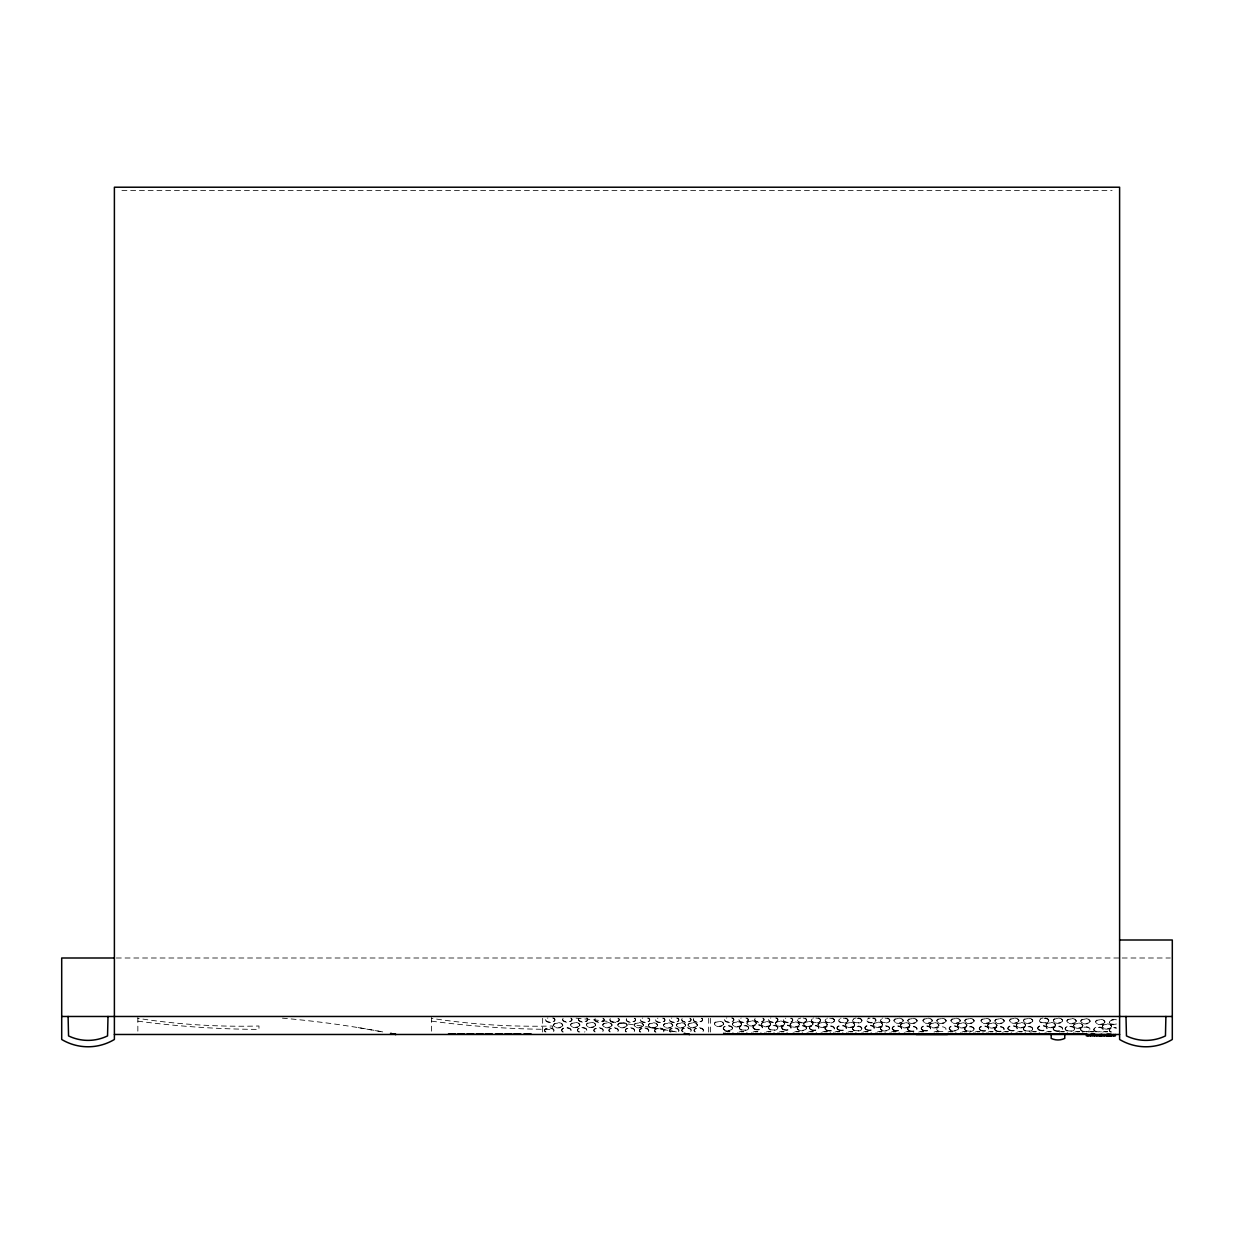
<?xml version="1.0" encoding="UTF-8"?>
<svg xmlns="http://www.w3.org/2000/svg" width="1234" height="1234" viewBox="0 0 1234 1234"><rect width="100%" height="100%" fill="white"/><g stroke="black" fill="none" stroke-linecap="round" stroke-linejoin="round"><path stroke-width="0.75" stroke-dasharray="5 3.75" d="M121.919 190.53L1112.081 190.53M116.32 958L1120.271 958M1122.2 958L1170.372 958M651.83 1027.598L677.034 1032.025A1020.503 1020.503 0 0 0 575.661 1018.112M358.138 1027.598L383.342 1032.025A1020.503 1020.503 0 0 0 281.984 1018.112M1111.572 1026.302A4.689 2.437 0 0 1 1104.538 1028.416A4.689 2.437 0 0 1 1104.538 1024.205A4.689 2.437 0 0 1 1111.572 1026.302L1111.572 1026.75A4.689 2.437 0 0 1 1104.538 1028.863A4.689 2.437 0 0 1 1104.538 1024.652A4.689 2.437 0 0 1 1111.572 1026.75M1116.431 1019.808A4.689 2.437 0 0 0 1109.381 1021.922L1109.381 1022.369A4.689 2.437 0 0 0 1116.431 1024.467M1104.908 1021.767A4.689 2.437 0 0 1 1097.874 1023.881A4.689 2.437 0 0 1 1097.874 1019.67A4.689 2.437 0 0 1 1104.908 1021.767L1104.908 1022.215A4.689 2.437 0 0 1 1097.874 1024.328A4.689 2.437 0 0 1 1097.874 1020.117A4.689 2.437 0 0 1 1104.908 1022.215M1090.085 1021.089A4.689 2.437 0 0 1 1083.051 1023.202A4.689 2.437 0 0 1 1083.051 1018.991A4.689 2.437 0 0 1 1090.085 1021.089L1090.085 1021.536A4.689 2.437 0 0 1 1083.051 1023.634A4.689 2.437 0 0 1 1083.051 1019.438A4.689 2.437 0 0 1 1090.085 1021.536M1082.881 1025.485A4.689 2.437 0 0 1 1075.847 1027.583A4.689 2.437 0 0 1 1075.847 1023.372A4.689 2.437 0 0 1 1082.881 1025.485L1082.881 1025.932A4.689 2.437 0 0 1 1075.847 1028.03A4.689 2.437 0 0 1 1075.847 1023.819A4.689 2.437 0 0 1 1082.881 1025.932M1076.218 1020.95A4.689 2.437 0 0 1 1069.184 1023.048A4.689 2.437 0 0 1 1069.184 1018.837A4.689 2.437 0 0 1 1076.218 1020.95L1076.218 1021.397A4.689 2.437 0 0 1 1069.184 1023.495A4.689 2.437 0 0 1 1069.184 1019.284A4.689 2.437 0 0 1 1076.218 1021.397M1074.505 1028.554L1074.505 1029.002A4.689 2.437 0 0 1 1067.456 1031.115A4.689 2.437 0 0 1 1067.456 1026.904A4.689 2.437 0 0 1 1074.505 1029.002M1062.644 1020.472A4.689 2.437 0 0 1 1055.594 1022.585A4.689 2.437 0 0 1 1055.594 1018.374A4.689 2.437 0 0 1 1062.644 1020.472L1062.644 1020.919A4.689 2.437 0 0 1 1055.594 1023.032A4.689 2.437 0 0 1 1055.594 1018.821A4.689 2.437 0 0 1 1062.644 1020.919M1055.44 1024.868A4.689 2.437 0 0 1 1048.391 1026.981A4.689 2.437 0 0 1 1048.391 1022.77A4.689 2.437 0 0 1 1055.44 1024.868L1055.44 1025.315A4.689 2.437 0 0 1 1048.391 1027.428A4.689 2.437 0 0 1 1048.391 1023.217A4.689 2.437 0 0 1 1055.44 1025.315M1048.777 1020.333L1048.777 1020.78A4.689 2.437 0 0 1 1041.727 1022.878A4.689 2.437 0 0 1 1041.727 1018.682A4.689 2.437 0 0 1 1048.777 1020.78M1032.796 1020.626A4.689 2.437 0 0 1 1025.747 1022.724A4.689 2.437 0 0 1 1025.747 1018.513A4.689 2.437 0 0 1 1032.796 1020.626L1032.796 1021.073A4.689 2.437 0 0 1 1025.747 1023.171A4.689 2.437 0 0 1 1025.747 1018.96A4.689 2.437 0 0 1 1032.796 1021.073M1032.688 1028.632L1032.688 1029.079A4.689 2.437 0 0 1 1025.655 1031.177A4.689 2.437 0 0 1 1025.655 1026.981A4.689 2.437 0 0 1 1032.688 1029.079M1025.593 1025.022A4.689 2.437 0 0 1 1018.544 1027.12A4.689 2.437 0 0 1 1018.544 1022.909A4.689 2.437 0 0 1 1025.593 1025.022L1025.593 1025.469A4.689 2.437 0 0 1 1018.544 1027.567A4.689 2.437 0 0 1 1018.544 1023.356A4.689 2.437 0 0 1 1025.593 1025.469M1018.929 1020.472A4.689 2.437 0 0 1 1011.88 1022.585A4.689 2.437 0 0 1 1011.88 1018.374A4.689 2.437 0 0 1 1018.929 1020.472L1018.929 1020.919A4.689 2.437 0 0 1 1011.88 1023.032A4.689 2.437 0 0 1 1011.88 1018.821A4.689 2.437 0 0 1 1018.929 1020.919M1004.214 1020.873A4.689 2.437 0 0 1 997.165 1022.971A4.689 2.437 0 0 1 997.165 1018.775A4.689 2.437 0 0 1 1004.214 1020.873L1004.214 1021.32A4.689 2.437 0 0 1 997.165 1023.418A4.689 2.437 0 0 1 997.165 1019.207A4.689 2.437 0 0 1 1004.214 1021.32M997.01 1025.269A4.689 2.437 0 0 1 989.961 1027.367A4.689 2.437 0 0 1 989.961 1023.156A4.689 2.437 0 0 1 997.01 1025.269L997.01 1025.716A4.689 2.437 0 0 1 989.961 1027.814A4.689 2.437 0 0 1 989.961 1023.603A4.689 2.437 0 0 1 997.01 1025.716M990.347 1020.719A4.689 2.437 0 0 1 983.297 1022.832A4.689 2.437 0 0 1 983.297 1018.621A4.689 2.437 0 0 1 990.347 1020.719L990.347 1021.166A4.689 2.437 0 0 1 983.297 1023.279A4.689 2.437 0 0 1 983.297 1019.068A4.689 2.437 0 0 1 990.347 1021.166M974.135 1020.734A4.689 2.437 0 0 1 967.101 1022.847A4.689 2.437 0 0 1 967.101 1018.636A4.689 2.437 0 0 1 974.135 1020.734L974.135 1021.181A4.689 2.437 0 0 1 967.101 1023.294A4.689 2.437 0 0 1 967.101 1019.083A4.689 2.437 0 0 1 974.135 1021.181M974.027 1028.74L974.027 1029.187A4.689 2.437 0 0 1 966.993 1031.3A4.689 2.437 0 0 1 966.993 1027.089A4.689 2.437 0 0 1 974.027 1029.187M966.932 1025.13A4.689 2.437 0 0 1 959.882 1027.228A4.689 2.437 0 0 1 959.882 1023.017A4.689 2.437 0 0 1 966.932 1025.13L966.932 1025.577A4.689 2.437 0 0 1 959.882 1027.675A4.689 2.437 0 0 1 959.882 1023.464A4.689 2.437 0 0 1 966.932 1025.577M960.268 1020.595A4.689 2.437 0 0 1 953.219 1022.693A4.689 2.437 0 0 1 953.219 1018.482A4.689 2.437 0 0 1 960.268 1020.595L960.268 1021.042A4.689 2.437 0 0 1 953.219 1023.14A4.689 2.437 0 0 1 953.219 1018.929A4.689 2.437 0 0 1 960.268 1021.042M958.54 1028.215A4.689 2.437 0 0 1 951.507 1030.313A4.689 2.437 0 0 1 951.507 1026.102A4.689 2.437 0 0 1 958.54 1028.215L958.54 1028.647M946.154 1020.688A4.689 2.437 0 0 1 939.105 1022.785A4.689 2.437 0 0 1 939.105 1018.574A4.689 2.437 0 0 1 946.154 1020.688L946.154 1021.135A4.689 2.437 0 0 1 939.105 1023.233A4.689 2.437 0 0 1 939.105 1019.022A4.689 2.437 0 0 1 946.154 1021.135M938.951 1025.068A4.689 2.437 0 0 1 931.901 1027.182A4.689 2.437 0 0 1 931.901 1022.971A4.689 2.437 0 0 1 938.951 1025.068L938.951 1025.516A4.689 2.437 0 0 1 931.901 1027.629A4.689 2.437 0 0 1 931.901 1023.418A4.689 2.437 0 0 1 938.951 1025.516M932.287 1020.533A4.689 2.437 0 0 1 925.238 1022.647A4.689 2.437 0 0 1 925.238 1018.436A4.689 2.437 0 0 1 932.287 1020.533L932.287 1020.981A4.689 2.437 0 0 1 925.238 1023.094A4.689 2.437 0 0 1 925.238 1018.883A4.689 2.437 0 0 1 932.287 1020.981M917.124 1020.672A4.689 2.437 0 0 1 910.075 1022.77A4.689 2.437 0 0 1 910.075 1018.559A4.689 2.437 0 0 1 917.124 1020.672L917.124 1021.12A4.689 2.437 0 0 1 910.075 1023.217A4.689 2.437 0 0 1 910.075 1019.006A4.689 2.437 0 0 1 917.124 1021.12M909.921 1025.053A4.689 2.437 0 0 1 902.872 1027.166A4.689 2.437 0 0 1 902.872 1022.955A4.689 2.437 0 0 1 909.921 1025.053L909.921 1025.5A4.689 2.437 0 0 1 902.872 1027.614A4.689 2.437 0 0 1 902.872 1023.402A4.689 2.437 0 0 1 909.921 1025.5M903.257 1020.518A4.689 2.437 0 0 1 896.208 1022.631A4.689 2.437 0 0 1 896.208 1018.42A4.689 2.437 0 0 1 903.257 1020.518L903.257 1020.965A4.689 2.437 0 0 1 896.208 1023.063A4.689 2.437 0 0 1 896.208 1018.868A4.689 2.437 0 0 1 903.257 1020.965M889.822 1020.163L889.822 1020.611A4.689 2.437 0 0 1 882.773 1022.708A4.689 2.437 0 0 1 882.773 1018.497A4.689 2.437 0 0 1 889.822 1020.611M889.714 1028.169A4.689 2.437 0 0 1 882.68 1030.267A4.689 2.437 0 0 1 882.68 1026.056A4.689 2.437 0 0 1 889.714 1028.169L889.714 1028.616M882.619 1024.544A4.689 2.437 0 0 1 875.569 1026.657A4.689 2.437 0 0 1 875.569 1022.446A4.689 2.437 0 0 1 882.619 1024.544L882.619 1024.991A4.689 2.437 0 0 1 875.569 1027.104A4.689 2.437 0 0 1 875.569 1022.893A4.689 2.437 0 0 1 882.619 1024.991M861.934 1020.317L861.934 1020.765A4.689 2.437 0 0 1 854.884 1022.863A4.689 2.437 0 0 1 854.884 1018.652A4.689 2.437 0 0 1 861.934 1020.765M861.826 1028.323L861.826 1028.77A4.689 2.437 0 0 1 854.776 1030.868A4.689 2.437 0 0 1 854.776 1026.673A4.689 2.437 0 0 1 861.826 1028.77M854.73 1024.714A4.689 2.437 0 0 1 847.681 1026.811A4.689 2.437 0 0 1 847.681 1022.6A4.689 2.437 0 0 1 854.73 1024.714L854.73 1025.161A4.689 2.437 0 0 1 847.681 1027.259A4.689 2.437 0 0 1 847.681 1023.048A4.689 2.437 0 0 1 854.73 1025.161M848.066 1020.163L848.066 1020.611A4.689 2.437 0 0 1 841.017 1022.724A4.689 2.437 0 0 1 841.017 1018.513A4.689 2.437 0 0 1 848.066 1020.611M834.477 1020.194L834.477 1020.641A4.689 2.437 0 0 1 827.428 1022.755A4.689 2.437 0 0 1 827.428 1018.544A4.689 2.437 0 0 1 834.477 1020.641M827.274 1024.59A4.689 2.437 0 0 1 820.224 1026.688A4.689 2.437 0 0 1 820.224 1022.492A4.689 2.437 0 0 1 827.274 1024.59L827.274 1025.038A4.689 2.437 0 0 1 820.224 1027.135A4.689 2.437 0 0 1 820.224 1022.94A4.689 2.437 0 0 1 827.274 1025.038M820.61 1020.055L820.61 1020.503A4.689 2.437 0 0 1 813.561 1022.6A4.689 2.437 0 0 1 813.561 1018.389A4.689 2.437 0 0 1 820.61 1020.503M813.005 1023.804A4.689 2.437 0 0 1 805.956 1025.901A4.689 2.437 0 0 1 805.956 1021.69A4.689 2.437 0 0 1 813.005 1023.804L813.005 1024.251A4.689 2.437 0 0 1 805.956 1026.349A4.689 2.437 0 0 1 805.956 1022.138A4.689 2.437 0 0 1 813.005 1024.251M806.558 1027.968A4.689 2.437 0 0 1 799.509 1030.066A4.689 2.437 0 0 1 799.509 1025.855A4.689 2.437 0 0 1 806.558 1027.968L806.558 1028.416M799.462 1024.343A4.689 2.437 0 0 1 792.413 1026.457A4.689 2.437 0 0 1 792.413 1022.246A4.689 2.437 0 0 1 799.462 1024.343L799.462 1024.791A4.689 2.437 0 0 1 792.413 1026.904A4.689 2.437 0 0 1 792.413 1022.693A4.689 2.437 0 0 1 799.462 1024.791M784.731 1023.418A4.689 2.437 0 0 1 777.682 1025.531A4.689 2.437 0 0 1 777.682 1021.32A4.689 2.437 0 0 1 784.731 1023.418L784.731 1023.865A4.689 2.437 0 0 1 777.682 1025.978A4.689 2.437 0 0 1 777.682 1021.767A4.689 2.437 0 0 1 784.731 1023.865M777.836 1027.567L777.836 1028.015A4.689 2.437 0 0 1 770.787 1030.128A4.689 2.437 0 0 1 770.787 1025.917A4.689 2.437 0 0 1 777.836 1028.015M770.741 1023.958A4.689 2.437 0 0 1 763.692 1026.056A4.689 2.437 0 0 1 763.692 1021.86A4.689 2.437 0 0 1 770.741 1023.958L770.741 1024.405A4.689 2.437 0 0 1 763.692 1026.503A4.689 2.437 0 0 1 763.692 1022.307A4.689 2.437 0 0 1 770.741 1024.405M756.288 1023.156A4.689 2.437 0 0 1 749.239 1025.253A4.689 2.437 0 0 1 749.239 1021.042A4.689 2.437 0 0 1 756.288 1023.156L756.288 1023.603A4.689 2.437 0 0 1 749.239 1025.701A4.689 2.437 0 0 1 749.239 1021.49A4.689 2.437 0 0 1 756.288 1023.603M748.699 1027.691L748.699 1028.138A4.689 2.437 0 0 1 741.665 1030.251A4.689 2.437 0 0 1 741.665 1026.04A4.689 2.437 0 0 1 748.699 1028.138M741.603 1024.081A4.689 2.437 0 0 1 734.554 1026.179A4.689 2.437 0 0 1 734.554 1021.983A4.689 2.437 0 0 1 741.603 1024.081L741.603 1024.529A4.689 2.437 0 0 1 734.554 1026.626A4.689 2.437 0 0 1 734.554 1022.431A4.689 2.437 0 0 1 741.603 1024.529M732.58 1028.061A4.689 2.437 0 0 1 725.546 1030.159A4.689 2.437 0 0 1 725.546 1025.948A4.689 2.437 0 0 1 732.58 1028.061L732.58 1028.508M723.664 1023.711A4.689 2.437 0 0 1 716.615 1025.809A4.689 2.437 0 0 1 716.615 1021.598A4.689 2.437 0 0 1 723.664 1023.711L723.664 1024.158A4.689 2.437 0 0 1 716.615 1026.256A4.689 2.437 0 0 1 716.615 1022.045A4.689 2.437 0 0 1 723.664 1024.158M710.383 1018.281L710.383 1032.673M708.686 1018.281L708.686 1032.673M697.395 1024.945A4.689 2.437 0 0 1 690.346 1027.058A4.689 2.437 0 0 1 690.346 1022.847A4.689 2.437 0 0 1 697.395 1024.945L697.395 1025.392A4.689 2.437 0 0 1 690.346 1027.506A4.689 2.437 0 0 1 690.346 1023.294A4.689 2.437 0 0 1 697.395 1025.392M685.688 1025.146A4.689 2.437 0 0 1 678.654 1027.243A4.689 2.437 0 0 1 678.654 1023.032A4.689 2.437 0 0 1 685.688 1025.146L685.688 1025.593A4.689 2.437 0 0 1 678.654 1027.691A4.689 2.437 0 0 1 678.654 1023.48A4.689 2.437 0 0 1 685.688 1025.593M672.808 1025.269A4.689 2.437 0 0 1 665.758 1027.367A4.689 2.437 0 0 1 665.758 1023.156A4.689 2.437 0 0 1 672.808 1025.269L672.808 1025.716A4.689 2.437 0 0 1 665.758 1027.814A4.689 2.437 0 0 1 665.758 1023.603A4.689 2.437 0 0 1 672.808 1025.716M657.629 1025.176A4.689 2.437 0 0 1 650.596 1027.274A4.689 2.437 0 0 1 650.596 1023.063A4.689 2.437 0 0 1 657.629 1025.176L657.629 1025.624A4.689 2.437 0 0 1 650.596 1027.721A4.689 2.437 0 0 1 650.596 1023.51A4.689 2.437 0 0 1 657.629 1025.624M643.469 1025.007A4.689 2.437 0 0 1 636.436 1027.104A4.689 2.437 0 0 1 636.436 1022.893A4.689 2.437 0 0 1 643.469 1025.007L643.469 1025.454A4.689 2.437 0 0 1 636.436 1027.552A4.689 2.437 0 0 1 636.436 1023.341A4.689 2.437 0 0 1 643.469 1025.454M627.103 1024.976A4.689 2.437 0 0 1 620.07 1027.074A4.689 2.437 0 0 1 620.07 1022.863A4.689 2.437 0 0 1 627.103 1024.976L627.103 1025.408A4.689 2.437 0 0 1 620.07 1027.521A4.689 2.437 0 0 1 620.07 1023.31A4.689 2.437 0 0 1 627.103 1025.408M612.033 1024.976A4.689 2.437 0 0 1 604.999 1027.074A4.689 2.437 0 0 1 604.999 1022.863A4.689 2.437 0 0 1 612.033 1024.976L612.033 1025.423A4.689 2.437 0 0 1 604.999 1027.521A4.689 2.437 0 0 1 604.999 1023.31A4.689 2.437 0 0 1 612.033 1025.423M595.667 1024.729A4.689 2.437 0 0 1 588.618 1026.842A4.689 2.437 0 0 1 588.618 1022.631A4.689 2.437 0 0 1 595.667 1024.729L595.667 1025.176A4.689 2.437 0 0 1 588.618 1027.29A4.689 2.437 0 0 1 588.618 1023.079A4.689 2.437 0 0 1 595.667 1025.176M579.872 1024.837A4.689 2.437 0 0 1 572.838 1026.935A4.689 2.437 0 0 1 572.838 1022.724A4.689 2.437 0 0 1 579.872 1024.837L579.872 1025.284A4.689 2.437 0 0 1 572.838 1027.382A4.689 2.437 0 0 1 572.838 1023.171A4.689 2.437 0 0 1 579.872 1025.284M562.797 1025.068A4.689 2.437 0 0 1 555.747 1027.182A4.689 2.437 0 0 1 555.747 1022.971A4.689 2.437 0 0 1 562.797 1025.068L562.797 1025.516A4.689 2.437 0 0 1 555.747 1027.629A4.689 2.437 0 0 1 555.747 1023.418A4.689 2.437 0 0 1 562.797 1025.516M542.652 1018.281L542.652 1032.673M431.545 1017.418L431.545 1032.58M137.853 1017.418L137.853 1032.58M1104.877 1031.902A4.689 2.437 0 0 1 1107.314 1031.902M1109.381 1022.369A4.689 2.437 0 0 1 1116.431 1020.256M1090.856 1031.902A4.689 2.437 0 0 1 1093.293 1031.902M1076.912 1031.902A4.689 2.437 0 0 1 1079.349 1031.902M1061.626 1031.902A4.689 2.437 0 0 1 1064.063 1031.902M1048.514 1031.902A4.689 2.437 0 0 1 1050.952 1031.902M1033.568 1031.902A4.689 2.437 0 0 1 1036.005 1031.902M1019.562 1031.902A4.689 2.437 0 0 1 1021.983 1031.902M1005.602 1031.902A4.689 2.437 0 0 1 1008.039 1031.902M990.316 1031.902A4.689 2.437 0 0 1 992.753 1031.902M977.205 1031.902A4.689 2.437 0 0 1 979.642 1031.902M964.093 1031.902A4.689 2.437 0 0 1 966.515 1031.902M950.072 1031.902A4.689 2.437 0 0 1 952.509 1031.902M936.128 1031.902A4.689 2.437 0 0 1 938.55 1031.902M920.842 1031.902A4.689 2.437 0 0 1 923.279 1031.902M907.73 1031.902A4.689 2.437 0 0 1 910.152 1031.902M893.385 1031.902A4.689 2.437 0 0 1 895.822 1031.902M879.364 1031.902A4.689 2.437 0 0 1 881.801 1031.902M865.42 1031.902A4.689 2.437 0 0 1 867.857 1031.902M850.133 1031.902A4.689 2.437 0 0 1 852.571 1031.902M837.022 1031.902A4.689 2.437 0 0 1 839.459 1031.902M824.59 1031.902A4.689 2.437 0 0 1 827.027 1031.902M810.584 1031.902A4.689 2.437 0 0 1 813.005 1031.902M796.624 1031.902A4.689 2.437 0 0 1 799.061 1031.902M781.338 1031.902A4.689 2.437 0 0 1 783.775 1031.902M768.227 1031.902A4.689 2.437 0 0 1 770.664 1031.902M755.131 1031.902A4.689 2.437 0 0 1 757.568 1031.902M741.125 1031.902A4.689 2.437 0 0 1 743.547 1031.902M727.165 1031.902A4.689 2.437 0 0 1 729.602 1031.902M1096.147 1031.932A4.689 2.437 0 0 1 1094.897 1028.277A4.689 2.437 0 0 1 1102.085 1028.277A4.689 2.437 0 0 1 1100.836 1031.932M1110.662 1032.087A4.689 2.437 0 0 1 1110.261 1028.894A4.689 2.437 0 0 1 1116.323 1028.261M1084.084 1031.886A4.689 2.437 0 0 1 1081.447 1028.153A4.689 2.437 0 0 1 1089.144 1028.153A4.689 2.437 0 0 1 1086.506 1031.886M872.469 1018.112A4.689 2.437 0 0 1 875.107 1021.845A4.689 2.437 0 0 1 867.409 1021.845A4.689 2.437 0 0 1 870.047 1018.112M803.18 1018.065A4.689 2.437 0 0 1 805.817 1021.798A4.689 2.437 0 0 1 798.12 1021.798A4.689 2.437 0 0 1 800.758 1018.065M790.439 1018.158A4.689 2.437 0 0 1 791.688 1021.814A4.689 2.437 0 0 1 784.5 1021.814A4.689 2.437 0 0 1 785.75 1018.158M775.6 1017.911A4.689 2.437 0 0 1 776.849 1021.582A4.689 2.437 0 0 1 769.646 1021.582A4.689 2.437 0 0 1 770.895 1017.911M762.705 1018.143A4.689 2.437 0 0 1 762.705 1021.582A4.689 2.437 0 0 1 756.056 1021.582A4.689 2.437 0 0 1 756.056 1018.143M745.938 1018.035A4.689 2.437 0 0 1 747.187 1021.706A4.689 2.437 0 0 1 739.984 1021.706A4.689 2.437 0 0 1 741.233 1018.035M731.546 1017.88A4.689 2.437 0 0 1 732.795 1021.551A4.689 2.437 0 0 1 725.607 1021.551A4.689 2.437 0 0 1 726.857 1017.88M1102.78 1032.071A4.689 2.437 0 0 1 1109.412 1032.071M1088.758 1032.071A4.689 2.437 0 0 1 1095.391 1032.071M1074.814 1032.071A4.689 2.437 0 0 1 1081.447 1032.071M1111.633 1032.025A4.689 2.437 0 0 1 1109.906 1028.709A4.689 2.437 0 0 1 1116.323 1027.814M1059.528 1032.071A4.689 2.437 0 0 1 1066.161 1032.071M1046.417 1032.071A4.689 2.437 0 0 1 1053.049 1032.071M1031.47 1032.071A4.689 2.437 0 0 1 1038.102 1032.071M1017.448 1032.071A4.689 2.437 0 0 1 1024.097 1032.071M1003.504 1032.071A4.689 2.437 0 0 1 1010.137 1032.071M988.218 1032.071A4.689 2.437 0 0 1 994.851 1032.071M975.107 1032.071A4.689 2.437 0 0 1 981.74 1032.071M961.98 1032.071A4.689 2.437 0 0 1 968.628 1032.071M947.974 1032.071A4.689 2.437 0 0 1 954.607 1032.071M934.015 1032.071A4.689 2.437 0 0 1 940.663 1032.071M918.744 1032.071A4.689 2.437 0 0 1 925.377 1032.071M905.617 1032.071A4.689 2.437 0 0 1 912.265 1032.071M891.287 1032.071A4.689 2.437 0 0 1 897.92 1032.071M877.266 1032.071A4.689 2.437 0 0 1 883.899 1032.071M863.322 1032.071A4.689 2.437 0 0 1 869.955 1032.071M848.036 1032.071A4.689 2.437 0 0 1 854.668 1032.071M834.924 1032.071A4.689 2.437 0 0 1 841.557 1032.071M822.492 1032.071A4.689 2.437 0 0 1 829.125 1032.071M808.471 1032.071A4.689 2.437 0 0 1 815.119 1032.071M794.526 1032.071A4.689 2.437 0 0 1 801.159 1032.071M779.24 1032.071A4.689 2.437 0 0 1 785.873 1032.071M766.129 1032.071A4.689 2.437 0 0 1 772.762 1032.071M753.033 1032.071A4.689 2.437 0 0 1 759.666 1032.071M739.012 1032.071A4.689 2.437 0 0 1 745.66 1032.071M725.068 1032.071A4.689 2.437 0 0 1 731.7 1032.071M746.909 1017.973A4.689 2.437 0 0 1 746.909 1021.413A4.689 2.437 0 0 1 740.261 1021.413A4.689 2.437 0 0 1 740.261 1017.973M732.518 1017.819A4.689 2.437 0 0 1 732.518 1021.258A4.689 2.437 0 0 1 725.885 1021.258A4.689 2.437 0 0 1 725.885 1017.819M763.445 1018.204A4.689 2.437 0 0 1 759.373 1021.845A4.689 2.437 0 0 1 755.316 1018.204M776.572 1017.849A4.689 2.437 0 0 1 776.572 1021.289A4.689 2.437 0 0 1 769.923 1021.289A4.689 2.437 0 0 1 769.923 1017.849M791.426 1018.096A4.689 2.437 0 0 1 791.426 1021.536A4.689 2.437 0 0 1 784.778 1021.536A4.689 2.437 0 0 1 784.778 1018.096M805.293 1018.235A4.689 2.437 0 0 1 805.293 1021.675A4.689 2.437 0 0 1 798.645 1021.675A4.689 2.437 0 0 1 798.645 1018.235M818.265 1017.942A4.689 2.437 0 0 1 819.515 1021.613A4.689 2.437 0 0 1 812.311 1021.613A4.689 2.437 0 0 1 813.561 1017.942M832.132 1018.096A4.689 2.437 0 0 1 833.382 1021.767A4.689 2.437 0 0 1 826.178 1021.767A4.689 2.437 0 0 1 827.428 1018.096M845.706 1018.065A4.689 2.437 0 0 1 846.956 1021.737A4.689 2.437 0 0 1 839.768 1021.737A4.689 2.437 0 0 1 841.017 1018.065M858.448 1017.973A4.689 2.437 0 0 1 861.085 1021.706A4.689 2.437 0 0 1 853.388 1021.706A4.689 2.437 0 0 1 856.01 1017.973M873.61 1017.911A4.689 2.437 0 0 1 874.86 1021.567A4.689 2.437 0 0 1 867.656 1021.567A4.689 2.437 0 0 1 868.906 1017.911M887.477 1018.05A4.689 2.437 0 0 1 888.727 1021.721A4.689 2.437 0 0 1 881.523 1021.721A4.689 2.437 0 0 1 882.773 1018.05M1045.291 1017.988A4.689 2.437 0 0 1 1047.928 1021.721A4.689 2.437 0 0 1 1040.231 1021.721A4.689 2.437 0 0 1 1042.869 1017.988M1116.431 1024.019A4.689 2.437 0 0 1 1109.381 1021.922M552.601 1017.942A4.689 2.437 0 0 1 553.85 1021.613A4.689 2.437 0 0 1 546.647 1021.613A4.689 2.437 0 0 1 547.896 1017.942M545.212 1031.917A4.689 2.437 0 0 1 549.284 1028.261A4.689 2.437 0 0 1 553.341 1031.917M570.648 1018.081A4.689 2.437 0 0 1 570.648 1021.521A4.689 2.437 0 0 1 564 1021.521A4.689 2.437 0 0 1 564 1018.081M563.028 1032.164A4.689 2.437 0 0 1 563.028 1028.74A4.689 2.437 0 0 1 569.676 1028.74A4.689 2.437 0 0 1 569.676 1032.164M586.428 1017.988A4.689 2.437 0 0 1 586.428 1021.428A4.689 2.437 0 0 1 579.795 1021.428A4.689 2.437 0 0 1 579.795 1017.988M578.823 1032.071A4.689 2.437 0 0 1 578.823 1028.632A4.689 2.437 0 0 1 585.471 1028.632A4.689 2.437 0 0 1 585.471 1032.071M602.809 1018.22A4.689 2.437 0 0 1 602.809 1021.659A4.689 2.437 0 0 1 596.176 1021.659A4.689 2.437 0 0 1 596.176 1018.22M594.449 1031.809A4.689 2.437 0 0 1 598.521 1028.169A4.689 2.437 0 0 1 602.593 1031.809M617.879 1018.22A4.689 2.437 0 0 1 617.879 1021.659A4.689 2.437 0 0 1 611.246 1021.659A4.689 2.437 0 0 1 611.246 1018.22M609.519 1031.809A4.689 2.437 0 0 1 613.591 1028.153A4.689 2.437 0 0 1 617.648 1031.809M634.245 1018.251A4.689 2.437 0 0 1 634.245 1021.69A4.689 2.437 0 0 1 627.612 1021.69A4.689 2.437 0 0 1 627.612 1018.251M625.885 1031.84A4.689 2.437 0 0 1 629.957 1028.184A4.689 2.437 0 0 1 634.014 1031.84M647.434 1018.035A4.689 2.437 0 0 1 648.683 1021.706A4.689 2.437 0 0 1 641.495 1021.706A4.689 2.437 0 0 1 642.744 1018.035M640.045 1032.01A4.689 2.437 0 0 1 644.117 1028.354A4.689 2.437 0 0 1 648.189 1032.01M662.612 1018.127A4.689 2.437 0 0 1 663.861 1021.798A4.689 2.437 0 0 1 656.658 1021.798A4.689 2.437 0 0 1 657.907 1018.127M655.223 1032.102A4.689 2.437 0 0 1 659.28 1028.462A4.689 2.437 0 0 1 663.352 1032.102M676.541 1018.004A4.689 2.437 0 0 1 677.79 1021.675A4.689 2.437 0 0 1 670.602 1021.675A4.689 2.437 0 0 1 671.836 1018.004M670.201 1031.979A4.689 2.437 0 0 1 674.258 1028.338A4.689 2.437 0 0 1 678.33 1031.979M689.729 1018.204A4.689 2.437 0 0 1 689.729 1021.644A4.689 2.437 0 0 1 683.096 1021.644A4.689 2.437 0 0 1 683.096 1018.204M682.417 1031.778A4.689 2.437 0 0 1 686.49 1028.138A4.689 2.437 0 0 1 690.546 1031.778M694.665 1031.809A4.689 2.437 0 0 1 698.737 1028.153A4.689 2.437 0 0 1 702.794 1031.809M701.282 1018.204A4.689 2.437 0 0 1 701.282 1021.644A4.689 2.437 0 0 1 694.649 1021.644A4.689 2.437 0 0 1 694.649 1018.204M695.421 1031.855A4.689 2.437 0 0 1 695.421 1028.431A4.689 2.437 0 0 1 702.053 1028.431A4.689 2.437 0 0 1 702.053 1031.855M683.158 1031.84A4.689 2.437 0 0 1 683.158 1028.4A4.689 2.437 0 0 1 689.806 1028.4A4.689 2.437 0 0 1 689.806 1031.84M670.941 1032.04A4.689 2.437 0 0 1 670.941 1028.601A4.689 2.437 0 0 1 677.589 1028.601A4.689 2.437 0 0 1 677.589 1032.04M655.964 1032.164A4.689 2.437 0 0 1 655.964 1028.724A4.689 2.437 0 0 1 662.612 1028.724A4.689 2.437 0 0 1 662.612 1032.164M640.801 1032.056A4.689 2.437 0 0 1 640.801 1028.632A4.689 2.437 0 0 1 647.434 1028.632A4.689 2.437 0 0 1 647.434 1032.056M702.038 1018.266A4.689 2.437 0 0 1 697.966 1021.906A4.689 2.437 0 0 1 693.909 1018.266M690.469 1018.266A4.689 2.437 0 0 1 686.413 1021.906A4.689 2.437 0 0 1 682.34 1018.266M677.512 1017.957A4.689 2.437 0 0 1 677.512 1021.382A4.689 2.437 0 0 1 670.864 1021.382A4.689 2.437 0 0 1 670.864 1017.957M663.583 1018.065A4.689 2.437 0 0 1 663.583 1021.505A4.689 2.437 0 0 1 656.935 1021.505A4.689 2.437 0 0 1 656.935 1018.065M648.405 1017.973A4.689 2.437 0 0 1 648.405 1021.413A4.689 2.437 0 0 1 641.773 1021.413A4.689 2.437 0 0 1 641.773 1017.973M626.641 1031.886A4.689 2.437 0 0 1 626.641 1028.462A4.689 2.437 0 0 1 633.273 1028.462A4.689 2.437 0 0 1 633.273 1031.886M634.986 1018.312A4.689 2.437 0 0 1 630.929 1021.953A4.689 2.437 0 0 1 626.857 1018.312M618.62 1018.281A4.689 2.437 0 0 1 614.563 1021.922A4.689 2.437 0 0 1 610.491 1018.281M610.275 1031.855A4.689 2.437 0 0 1 610.275 1028.431A4.689 2.437 0 0 1 616.907 1028.431A4.689 2.437 0 0 1 616.907 1031.855M595.204 1031.871A4.689 2.437 0 0 1 595.204 1028.431A4.689 2.437 0 0 1 601.837 1028.431A4.689 2.437 0 0 1 601.837 1031.871M603.565 1018.281A4.689 2.437 0 0 1 599.493 1021.922A4.689 2.437 0 0 1 595.42 1018.281M579.795 1032.01A4.689 2.437 0 0 1 578.545 1028.354A4.689 2.437 0 0 1 585.734 1028.354A4.689 2.437 0 0 1 584.484 1032.01M563.028 1031.717A4.689 2.437 0 0 1 563.028 1028.292A4.689 2.437 0 0 1 569.676 1028.292A4.689 2.437 0 0 1 569.676 1031.717M587.183 1018.05A4.689 2.437 0 0 1 583.111 1021.69A4.689 2.437 0 0 1 579.054 1018.05M571.388 1018.143A4.689 2.437 0 0 1 567.332 1021.783A4.689 2.437 0 0 1 563.259 1018.143M553.572 1017.88A4.689 2.437 0 0 1 553.572 1021.32A4.689 2.437 0 0 1 546.924 1021.32A4.689 2.437 0 0 1 546.924 1017.88M545.952 1031.963A4.689 2.437 0 0 1 545.952 1028.524A4.689 2.437 0 0 1 552.601 1028.524A4.689 2.437 0 0 1 552.601 1031.963M137.853 1021.15A955.44 955.44 0 0 0 253.834 1029.357L258.97 1029.372L258.97 1025.994A678.114 678.114 0 0 1 137.853 1018.343M431.545 1021.15A955.44 955.44 0 0 0 547.526 1029.357L552.662 1029.372L552.662 1025.994A678.114 678.114 0 0 1 431.545 1018.343M1039.028 1030.112A4.689 2.437 0 0 0 1046.895 1029.017A4.689 2.437 0 0 0 1041.141 1026.056A4.689 2.437 0 0 0 1039.028 1030.112M1054.515 1030.652A4.689 2.437 0 0 0 1062.381 1029.557A4.689 2.437 0 0 0 1056.628 1026.58A4.689 2.437 0 0 0 1054.515 1030.652M1009.196 1030.267A4.689 2.437 0 0 0 1017.047 1029.171A4.689 2.437 0 0 0 1011.294 1026.194A4.689 2.437 0 0 0 1009.196 1030.267M980.598 1030.513A4.689 2.437 0 0 0 988.465 1029.418A4.689 2.437 0 0 0 982.711 1026.441A4.689 2.437 0 0 0 980.598 1030.513M996.085 1031.038A4.689 2.437 0 0 0 1003.952 1029.958A4.689 2.437 0 0 0 998.198 1026.981A4.689 2.437 0 0 0 996.085 1031.038M950.535 1030.375A4.689 2.437 0 0 0 958.386 1029.279A4.689 2.437 0 0 0 952.633 1026.302A4.689 2.437 0 0 0 950.535 1030.375M922.538 1030.313A4.689 2.437 0 0 0 930.405 1029.233A4.689 2.437 0 0 0 924.652 1026.256A4.689 2.437 0 0 0 922.538 1030.313M938.025 1030.853A4.689 2.437 0 0 0 945.892 1029.773A4.689 2.437 0 0 0 940.138 1026.796A4.689 2.437 0 0 0 938.025 1030.853M893.509 1030.297A4.689 2.437 0 0 0 901.375 1029.218A4.689 2.437 0 0 0 895.622 1026.241A4.689 2.437 0 0 0 893.509 1030.297M908.995 1030.837A4.689 2.437 0 0 0 916.862 1029.742A4.689 2.437 0 0 0 911.108 1026.765A4.689 2.437 0 0 0 908.995 1030.837M866.222 1029.788A4.689 2.437 0 0 0 874.073 1028.709A4.689 2.437 0 0 0 868.32 1025.732A4.689 2.437 0 0 0 866.222 1029.788M881.708 1030.328A4.689 2.437 0 0 0 889.56 1029.233A4.689 2.437 0 0 0 883.806 1026.272A4.689 2.437 0 0 0 881.708 1030.328M838.318 1029.958A4.689 2.437 0 0 0 846.185 1028.863A4.689 2.437 0 0 0 840.431 1025.886A4.689 2.437 0 0 0 838.318 1029.958M810.861 1029.835A4.689 2.437 0 0 0 818.728 1028.74A4.689 2.437 0 0 0 812.975 1025.763A4.689 2.437 0 0 0 810.861 1029.835M826.348 1030.375A4.689 2.437 0 0 0 834.215 1029.279A4.689 2.437 0 0 0 828.461 1026.302A4.689 2.437 0 0 0 826.348 1030.375M783.05 1029.588A4.689 2.437 0 0 0 790.917 1028.508A4.689 2.437 0 0 0 785.163 1025.531A4.689 2.437 0 0 0 783.05 1029.588M798.537 1030.128A4.689 2.437 0 0 0 806.404 1029.048A4.689 2.437 0 0 0 800.65 1026.071A4.689 2.437 0 0 0 798.537 1030.128M754.329 1029.202A4.689 2.437 0 0 0 762.196 1028.107A4.689 2.437 0 0 0 756.442 1025.13A4.689 2.437 0 0 0 754.329 1029.202M724.574 1030.22A4.689 2.437 0 0 0 732.425 1029.125A4.689 2.437 0 0 0 726.672 1026.148A4.689 2.437 0 0 0 724.574 1030.22M1095.175 1031.1A4.689 2.437 0 0 0 1103.026 1030.02A4.689 2.437 0 0 0 1097.273 1027.043A4.689 2.437 0 0 0 1095.175 1031.1M1081.971 1030.822A4.689 2.437 0 0 0 1089.823 1029.727A4.689 2.437 0 0 0 1084.084 1026.75A4.689 2.437 0 0 0 1081.971 1030.822M1066.485 1030.282A4.689 2.437 0 0 0 1074.336 1029.187A4.689 2.437 0 0 0 1068.598 1026.21A4.689 2.437 0 0 0 1066.485 1030.282M1054.515 1030.205A4.689 2.437 0 0 0 1062.381 1029.11A4.689 2.437 0 0 0 1056.628 1026.133A4.689 2.437 0 0 0 1054.515 1030.205M1039.028 1029.665A4.689 2.437 0 0 0 1046.895 1028.585A4.689 2.437 0 0 0 1041.141 1025.608A4.689 2.437 0 0 0 1039.028 1029.665M1024.683 1030.344A4.689 2.437 0 0 0 1032.534 1029.264A4.689 2.437 0 0 0 1026.781 1026.287A4.689 2.437 0 0 0 1024.683 1030.344M1009.196 1029.819A4.689 2.437 0 0 0 1017.047 1028.724A4.689 2.437 0 0 0 1011.294 1025.747A4.689 2.437 0 0 0 1009.196 1029.819M996.085 1030.591A4.689 2.437 0 0 0 1003.952 1029.511A4.689 2.437 0 0 0 998.198 1026.534A4.689 2.437 0 0 0 996.085 1030.591M980.598 1030.066A4.689 2.437 0 0 0 988.465 1028.971A4.689 2.437 0 0 0 982.711 1025.994A4.689 2.437 0 0 0 980.598 1030.066M966.021 1030.467A4.689 2.437 0 0 0 973.873 1029.372A4.689 2.437 0 0 0 968.119 1026.395A4.689 2.437 0 0 0 966.021 1030.467M853.805 1030.035A4.689 2.437 0 0 0 861.671 1028.955A4.689 2.437 0 0 0 855.918 1025.978A4.689 2.437 0 0 0 853.805 1030.035M838.318 1029.511A4.689 2.437 0 0 0 846.185 1028.416A4.689 2.437 0 0 0 840.431 1025.439A4.689 2.437 0 0 0 838.318 1029.511M826.348 1029.927A4.689 2.437 0 0 0 834.215 1028.832A4.689 2.437 0 0 0 828.461 1025.855A4.689 2.437 0 0 0 826.348 1029.927M810.861 1029.387A4.689 2.437 0 0 0 818.728 1028.292A4.689 2.437 0 0 0 812.975 1025.315A4.689 2.437 0 0 0 810.861 1029.387M783.05 1029.141A4.689 2.437 0 0 0 790.917 1028.061A4.689 2.437 0 0 0 785.163 1025.084A4.689 2.437 0 0 0 783.05 1029.141M769.815 1029.295A4.689 2.437 0 0 0 777.682 1028.2A4.689 2.437 0 0 0 771.929 1025.223A4.689 2.437 0 0 0 769.815 1029.295M754.329 1028.755A4.689 2.437 0 0 0 762.196 1027.66A4.689 2.437 0 0 0 756.442 1024.683A4.689 2.437 0 0 0 754.329 1028.755M740.678 1029.418A4.689 2.437 0 0 0 748.544 1028.323A4.689 2.437 0 0 0 742.791 1025.346A4.689 2.437 0 0 0 740.678 1029.418M866.222 1029.341A4.689 2.437 0 0 0 874.073 1028.261A4.689 2.437 0 0 0 868.32 1025.284A4.689 2.437 0 0 0 866.222 1029.341M893.509 1029.85A4.689 2.437 0 0 0 901.375 1028.77A4.689 2.437 0 0 0 895.622 1025.793A4.689 2.437 0 0 0 893.509 1029.85M908.995 1030.39A4.689 2.437 0 0 0 916.862 1029.295A4.689 2.437 0 0 0 911.108 1026.333A4.689 2.437 0 0 0 908.995 1030.39M922.538 1029.866A4.689 2.437 0 0 0 930.405 1028.786A4.689 2.437 0 0 0 924.652 1025.809A4.689 2.437 0 0 0 922.538 1029.866"/><path stroke-width="1.5" d="M1119.608 939.999L1172.3 939.999L1172.3 1039.475A51.18 51.18 0 0 1 1119.608 1039.475L1119.608 187.213L114.392 187.213L114.392 1039.475A51.18 51.18 0 0 1 61.7 1039.475L61.7 958L114.392 958M61.7 1016.477L1172.3 1016.477M448.42 1034.03L455.732 1034.03M457.49 1034.03L464.786 1034.03M466.761 1034.03L474.072 1034.03M476.093 1034.03L483.389 1034.03M485.116 1034.03L492.428 1034.03M495.42 1034.03L502.732 1034.03M504.706 1034.03L512.017 1034.03M513.622 1034.03L520.918 1034.03M523.879 1034.03L531.175 1034.03M1086.861 1033.953L723.695 1033.799A4.689 2.437 0 0 1 723.849 1033.166M1091.149 1034.03L1094.851 1034.03M114.392 1034.478L1119.608 1034.478M1165.899 1016.477L1165.451 1035.912A44.779 44.779 0 0 1 1126.457 1035.912L1125.994 1016.477M1115.428 1034.478L1115.428 1035.866L1102.548 1035.866L1102.548 1034.478M1113.855 1034.478L1113.855 1035.866M1111.371 1034.478L1111.371 1035.866M1111.124 1034.478L1111.124 1035.866M1110.878 1034.478L1110.785 1035.866M1110.585 1034.478L1110.538 1035.866M1110.338 1034.478L1110.261 1035.866M1109.998 1034.478L1110.06 1035.866M1109.798 1034.478L1109.736 1035.866M1109.536 1034.478L1109.536 1035.866L1109.258 1034.478M1108.996 1034.478L1108.996 1035.866M1108.764 1034.478L1108.764 1035.866L1108.456 1034.478M1108.225 1034.478L1108.225 1035.866M1108.178 1034.478L1107.993 1035.866M1107.916 1034.478L1107.731 1035.866L1107.453 1034.478M1107.376 1034.478L1107.191 1035.866L1107.099 1034.478M1106.852 1034.478L1106.852 1035.866M1106.62 1034.478L1106.62 1035.866M1104.121 1034.478L1104.121 1035.866M1101.53 1035.866L1101.761 1034.478L1101.823 1035.866L1092.815 1035.866L1092.815 1034.478M1101.438 1034.478L1101.33 1035.866M1101.252 1034.478L1101.252 1035.866M1100.929 1034.478L1100.913 1035.866M1100.728 1034.478L1100.527 1035.866M1099.278 1034.478L1099.278 1035.866M1096.887 1034.478L1096.887 1035.866M1094.388 1034.478L1094.388 1035.866M1092.028 1034.478L1092.028 1035.866L1086.383 1035.866L1086.383 1034.478M1090.455 1034.478L1090.455 1035.866M1087.956 1034.478L1087.956 1035.866M1082.758 1034.03L1082.82 1033.799A4.689 2.437 0 0 0 1082.665 1033.166M1064.757 1033.953L1064.757 1038.396A15.471 15.471 0 0 1 1051.183 1038.396L1051.183 1033.953M1030.143 1034.03L1030.097 1033.799A4.689 2.437 0 0 1 1030.251 1033.166M1025.408 1034.03L1025.469 1033.799A4.689 2.437 0 0 0 1025.3 1033.166M1011.464 1034.03L1011.51 1033.799A4.689 2.437 0 0 0 1011.356 1033.166M1002.193 1034.03L1002.131 1033.799A4.689 2.437 0 0 1 1002.286 1033.166M986.907 1034.03L986.845 1033.799A4.689 2.437 0 0 1 986.999 1033.166M983.066 1034.03L983.112 1033.799A4.689 2.437 0 0 0 982.958 1033.166M973.78 1034.03L973.734 1033.799A4.689 2.437 0 0 1 973.888 1033.166M969.939 1034.03L970.001 1033.799A4.689 2.437 0 0 0 969.847 1033.166M955.918 1034.03L955.98 1033.799A4.689 2.437 0 0 0 955.826 1033.166M947.511 1034.478L916.214 1034.478M913.576 1034.03L913.638 1033.799A4.689 2.437 0 0 0 913.484 1033.166M904.306 1034.03L904.244 1033.799A4.689 2.437 0 0 1 904.414 1033.166M899.231 1034.03L899.293 1033.799A4.689 2.437 0 0 0 899.139 1033.166M889.961 1034.03L889.899 1033.799A4.689 2.437 0 0 1 890.069 1033.166M875.955 1034.03L875.893 1033.799A4.689 2.437 0 0 1 876.047 1033.166M871.266 1034.03L871.327 1033.799A4.689 2.437 0 0 0 871.173 1033.166M855.995 1034.03L856.041 1033.799A4.689 2.437 0 0 0 855.887 1033.166M846.709 1034.03L846.663 1033.799A4.689 2.437 0 0 1 846.817 1033.166M842.868 1034.03L842.93 1033.799A4.689 2.437 0 0 0 842.776 1033.166M833.598 1034.03L833.536 1033.799A4.689 2.437 0 0 1 833.706 1033.166M830.436 1034.03L830.497 1033.799A4.689 2.437 0 0 0 830.343 1033.166M816.43 1034.03L816.492 1033.799A4.689 2.437 0 0 0 816.322 1033.166M793.215 1034.03L793.154 1033.799A4.689 2.437 0 0 1 793.308 1033.166M787.199 1034.03L787.261 1033.799A4.689 2.437 0 0 0 787.091 1033.166M764.802 1034.03L764.756 1033.799A4.689 2.437 0 0 1 764.91 1033.166M760.992 1034.03L761.039 1033.799A4.689 2.437 0 0 0 760.884 1033.166M746.971 1034.03L747.033 1033.799A4.689 2.437 0 0 0 746.863 1033.166M737.701 1034.03L737.639 1033.799A4.689 2.437 0 0 1 737.793 1033.166M108.006 1016.477L107.543 1035.912A44.779 44.779 0 0 1 68.549 1035.912L68.101 1016.477M1073.595 1033.614A4.689 2.437 0 0 0 1073.426 1034.246L1073.426 1033.799A4.689 2.437 0 0 1 1073.595 1033.166M1082.665 1033.614A4.689 2.437 0 0 1 1082.82 1034.246M1067.379 1033.614A4.689 2.437 0 0 1 1067.533 1034.246L1067.533 1033.799A4.689 2.437 0 0 0 1067.379 1033.166M1045.198 1033.614A4.689 2.437 0 0 0 1045.028 1034.246L1045.028 1033.799A4.689 2.437 0 0 1 1045.198 1033.166M1030.097 1034.246A4.689 2.437 0 0 1 1030.251 1033.614M1039.321 1033.614A4.689 2.437 0 0 1 1039.475 1034.246L1039.475 1033.799A4.689 2.437 0 0 0 1039.321 1033.166M1016.23 1033.614A4.689 2.437 0 0 0 1016.076 1034.246L1016.076 1033.799A4.689 2.437 0 0 1 1016.23 1033.166M1025.3 1033.614A4.689 2.437 0 0 1 1025.469 1034.246M1002.131 1034.246A4.689 2.437 0 0 1 1002.286 1033.614M1011.356 1033.614A4.689 2.437 0 0 1 1011.51 1034.246M986.845 1034.246A4.689 2.437 0 0 1 986.999 1033.614M996.069 1033.614A4.689 2.437 0 0 1 996.239 1034.246L996.239 1033.799A4.689 2.437 0 0 0 996.069 1033.166M973.734 1034.246A4.689 2.437 0 0 1 973.888 1033.614M982.958 1033.614A4.689 2.437 0 0 1 983.112 1034.246M960.777 1033.614A4.689 2.437 0 0 0 960.607 1034.246L960.607 1033.799A4.689 2.437 0 0 1 960.777 1033.166M969.847 1033.614A4.689 2.437 0 0 1 970.001 1034.246M955.826 1033.614A4.689 2.437 0 0 1 955.98 1034.246M904.244 1034.246A4.689 2.437 0 0 1 904.414 1033.614M913.484 1033.614A4.689 2.437 0 0 1 913.638 1034.246M889.899 1034.246A4.689 2.437 0 0 1 890.069 1033.614M899.139 1033.614A4.689 2.437 0 0 1 899.293 1034.246M875.893 1034.246A4.689 2.437 0 0 1 876.047 1033.614M885.117 1033.614A4.689 2.437 0 0 1 885.272 1034.246L885.272 1033.799A4.689 2.437 0 0 0 885.117 1033.166M862.103 1033.614A4.689 2.437 0 0 0 861.934 1034.246L861.934 1033.799A4.689 2.437 0 0 1 862.103 1033.166M871.173 1033.614A4.689 2.437 0 0 1 871.327 1034.246M846.663 1034.246A4.689 2.437 0 0 1 846.817 1033.614M855.887 1033.614A4.689 2.437 0 0 1 856.041 1034.246M833.536 1034.246A4.689 2.437 0 0 1 833.706 1033.614M842.776 1033.614A4.689 2.437 0 0 1 842.93 1034.246M821.273 1033.614A4.689 2.437 0 0 0 821.119 1034.246L821.119 1033.799A4.689 2.437 0 0 1 821.273 1033.166M830.343 1033.614A4.689 2.437 0 0 1 830.497 1034.246M807.252 1033.614A4.689 2.437 0 0 0 807.098 1034.246L807.098 1033.799A4.689 2.437 0 0 1 807.252 1033.166M816.322 1033.614A4.689 2.437 0 0 1 816.492 1034.246M793.154 1034.246A4.689 2.437 0 0 1 793.308 1033.614M802.378 1033.614A4.689 2.437 0 0 1 802.532 1034.246L802.532 1033.799A4.689 2.437 0 0 0 802.378 1033.166M778.022 1033.614A4.689 2.437 0 0 0 777.867 1034.246L777.867 1033.799A4.689 2.437 0 0 1 778.022 1033.166M787.091 1033.614A4.689 2.437 0 0 1 787.261 1034.246M764.756 1034.246A4.689 2.437 0 0 1 764.91 1033.614M773.98 1033.614A4.689 2.437 0 0 1 774.134 1034.246L774.134 1033.799A4.689 2.437 0 0 0 773.98 1033.166M751.814 1033.614A4.689 2.437 0 0 0 751.66 1034.246L751.66 1033.799A4.689 2.437 0 0 1 751.814 1033.166M760.884 1033.614A4.689 2.437 0 0 1 761.039 1034.246M737.639 1034.246A4.689 2.437 0 0 1 737.793 1033.614M746.863 1033.614A4.689 2.437 0 0 1 747.033 1034.246M723.695 1034.246A4.689 2.437 0 0 1 723.849 1033.614M732.919 1033.614A4.689 2.437 0 0 1 733.073 1034.246L733.073 1033.799A4.689 2.437 0 0 0 732.919 1033.166M689.59 1034.478L684.207 1033.429A1020.503 1020.503 0 0 1 689.59 1034.478M395.898 1034.478L390.515 1033.429A1020.503 1020.503 0 0 1 395.898 1034.478"/></g></svg>
